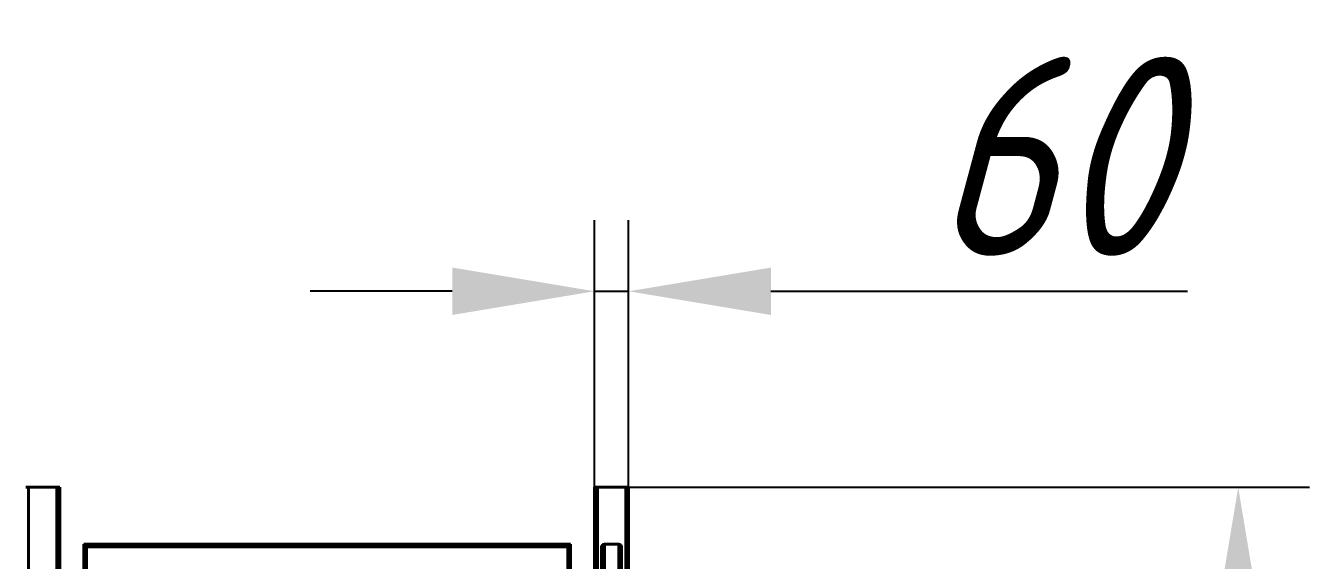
# Model space of a CAD drawing. Header units: millimetres. Extents: x 0 to 297, y 0 to 210.
# Drawn here: x 102.76 to 125.33, y 174.48 to 183.88 of the extents above; entities that cross this region are included whole.
import ezdxf

# ---------------------------------------------------------------- set-up
doc = ezdxf.new("R2010")
doc.units = ezdxf.units.MM
doc.header["$PDSIZE"] = -1
doc.layers.add('标注层', color=4, linetype='Continuous', lineweight=15)
doc.layers.add('轮廓实线层', color=7, linetype='Continuous', lineweight=40)
doc.styles.get("Standard").update_dxf_attribs({"font": 'gbeitc.shx', "height": 3.5})
doc.dimstyles.new('ISO-25', dxfattribs={"dimtxt": 3.5, "dimasz": 2.5, "dimexe": 1.25, "dimexo": 0, "dimtad": 1, "dimtoh": 1, "dimdec": 1, "dimlfac": 100, "dimdsep": 46, "dimtxsty": 'Standard', "dimcen": 2.5, "dimadec": 0, "dimazin": 0, "dimtfac": 1, "dimtdec": 1, "dimtmove": 0, "dimatfit": 3, "dimfxl": 1, "dimarcsym": 0})

# ---------------------------------------------------------------- blocks, each defined once
blk = doc.blocks.new('*D5')
at = {"layer": 'Defpoints', "color": 0, "transparency": 16777216}
for p in [(113.361, 175.76), (113.661, 155.71), (124.077, 155.71)]:
    blk.add_point(p, dxfattribs=at)
at = {"layer": '标注层', "color": 0, "lineweight": -2, "transparency": 16777216}
for p, q in [((113.361, 175.76), (125.327, 175.76)), ((124.077, 173.26), (124.077, 158.21)), ((113.661, 155.71), (125.327, 155.71))]:
    blk.add_line(p, q, dxfattribs=at)
at = {"layer": '标注层', "color": 0, "transparency": 16777216}
for points in [[(123.66, 173.26), (124.493, 173.26), (124.077, 175.76)], [(123.66, 158.21), (124.493, 158.21), (124.077, 155.71)]]:
    blk.add_solid(points, dxfattribs=at)
at = {"layer": '标注层', "color": 0, "transparency": 16777216, "insert": (121.702, 165.735), "char_height": 3.5, "attachment_point": 5, "rotation": 90}
blk.add_mtext('2005', dxfattribs=at)
blk = doc.blocks.new('*D6')
at = {"layer": 'Defpoints', "color": 0, "transparency": 16777216}
for p in [(113.361, 179.208), (112.761, 175.76), (113.361, 175.76)]:
    blk.add_point(p, dxfattribs=at)
at = {"layer": '标注层', "color": 0, "lineweight": -2, "transparency": 16777216}
for p, q in [((112.761, 175.76), (112.761, 180.458)), ((113.361, 175.76), (113.361, 180.458)), ((110.261, 179.208), (107.761, 179.208)), ((112.761, 179.208), (113.361, 179.208)), ((115.861, 179.208), (123.184, 179.208))]:
    blk.add_line(p, q, dxfattribs=at)
at = {"layer": '标注层', "color": 0, "transparency": 16777216}
for points in [[(110.261, 179.625), (110.261, 178.791), (112.761, 179.208)], [(115.861, 179.625), (115.861, 178.791), (113.361, 179.208)]]:
    blk.add_solid(points, dxfattribs=at)
at = {"layer": '标注层', "color": 0, "transparency": 16777216, "insert": (120.772, 181.583), "char_height": 3.5, "attachment_point": 5}
blk.add_mtext('60', dxfattribs=at)

msp = doc.modelspace()

# ---------------------------------------------------------------- linework, layer by layer
at = {"layer": '轮廓实线层', "color": 7, "linetype": 'Continuous', "lineweight": 40}
for p, q in [((102.7609, 175.7603), (102.8109, 175.7603)), ((102.8109, 175.7603), (102.8109, 155.7603)), ((102.8109, 175.7603), (103.3109, 175.7603)), ((103.3109, 155.7603), (103.3109, 175.7603)), ((103.3109, 175.7603), (103.3609, 175.7603)), ((103.3609, 175.7603), (103.3609, 155.7603)), ((112.7609, 155.7603), (112.7609, 175.7603)), ((112.7609, 175.7603), (112.8109, 175.7603)), ((112.8109, 175.7603), (112.8109, 155.7603)), ((112.8109, 175.7603), (113.3109, 175.7603)), ((113.3109, 155.7603), (113.3109, 175.7603)), ((113.3109, 175.7603), (113.3609, 175.7603)), ((113.3609, 175.7603), (113.3609, 155.7603)), ((103.7809, 156.7603), (103.7809, 174.7603)), ((103.7809, 174.7603), (112.3409, 174.7603)), ((103.8309, 174.7103), (103.8309, 156.8103)), ((112.2909, 174.7103), (103.8309, 174.7103)), ((112.2909, 156.8103), (112.2909, 174.7103)), ((112.3409, 174.7603), (112.3409, 156.7603)), ((112.8859, 156.8103), (112.8859, 174.7103)), ((112.9359, 174.7603), (112.9359, 156.7603)), ((113.1859, 174.7603), (112.9359, 174.7603)), ((113.1859, 156.7603), (113.1859, 174.7603)), ((113.2359, 174.7103), (113.2359, 156.8103))]:
    msp.add_line(p, q, dxfattribs=at)
at = {"layer": '轮廓实线层', "color": 7, "linetype": 'Continuous', "lineweight": 40, "flags": 128}
for points in [[(103.8309, 174.7103), (103.8211, 174.72), (103.8118, 174.7294), (103.8031, 174.738), (103.7955, 174.7456), (103.7893, 174.7518), (103.7847, 174.7565), (103.7819, 174.7593), (103.7809, 174.7603)], [(112.3409, 174.7603), (112.3399, 174.7593), (112.3371, 174.7565), (112.3325, 174.7518), (112.3263, 174.7456), (112.3187, 174.738), (112.31, 174.7294), (112.3007, 174.72), (112.2909, 174.7103)]]:
    msp.add_lwpolyline(points, dxfattribs=at)
at = {"layer": '轮廓实线层', "color": 7, "linetype": 'Continuous', "lineweight": 40}
for centre, start, end in [((112.9359, 174.7103), 90, 180), ((113.1859, 174.7103), 0, 90)]:
    msp.add_arc(centre, 0.05, start, end, dxfattribs=at)

# ---------------------------------------------------------------- dimensions: what is measured, and where the dimension line sits
at = {"layer": '标注层'}
dim = msp.add_linear_dim(base=(113.3609, 179.208), p1=(112.7609, 175.7603), p2=(113.3609, 175.7603), dimstyle='ISO-25', dxfattribs=at)
dim.commit()
dim.dimension.update_dxf_attribs({"geometry": '*D6', "text_midpoint": (120.7724, 179.208), "dimtype": 160})
dim = msp.add_linear_dim(base=(124.0767, 155.7103), p1=(113.3609, 175.7603), p2=(113.6609, 155.7103), angle=90, dimstyle='ISO-25', override={"dimtxsty": 'Standard'}, dxfattribs=at)
dim.commit()
dim.dimension.update_dxf_attribs({"geometry": '*D5', "text_midpoint": (124.0767, 165.7353), "dimtype": 160})

doc.saveas('drawing.dxf')
